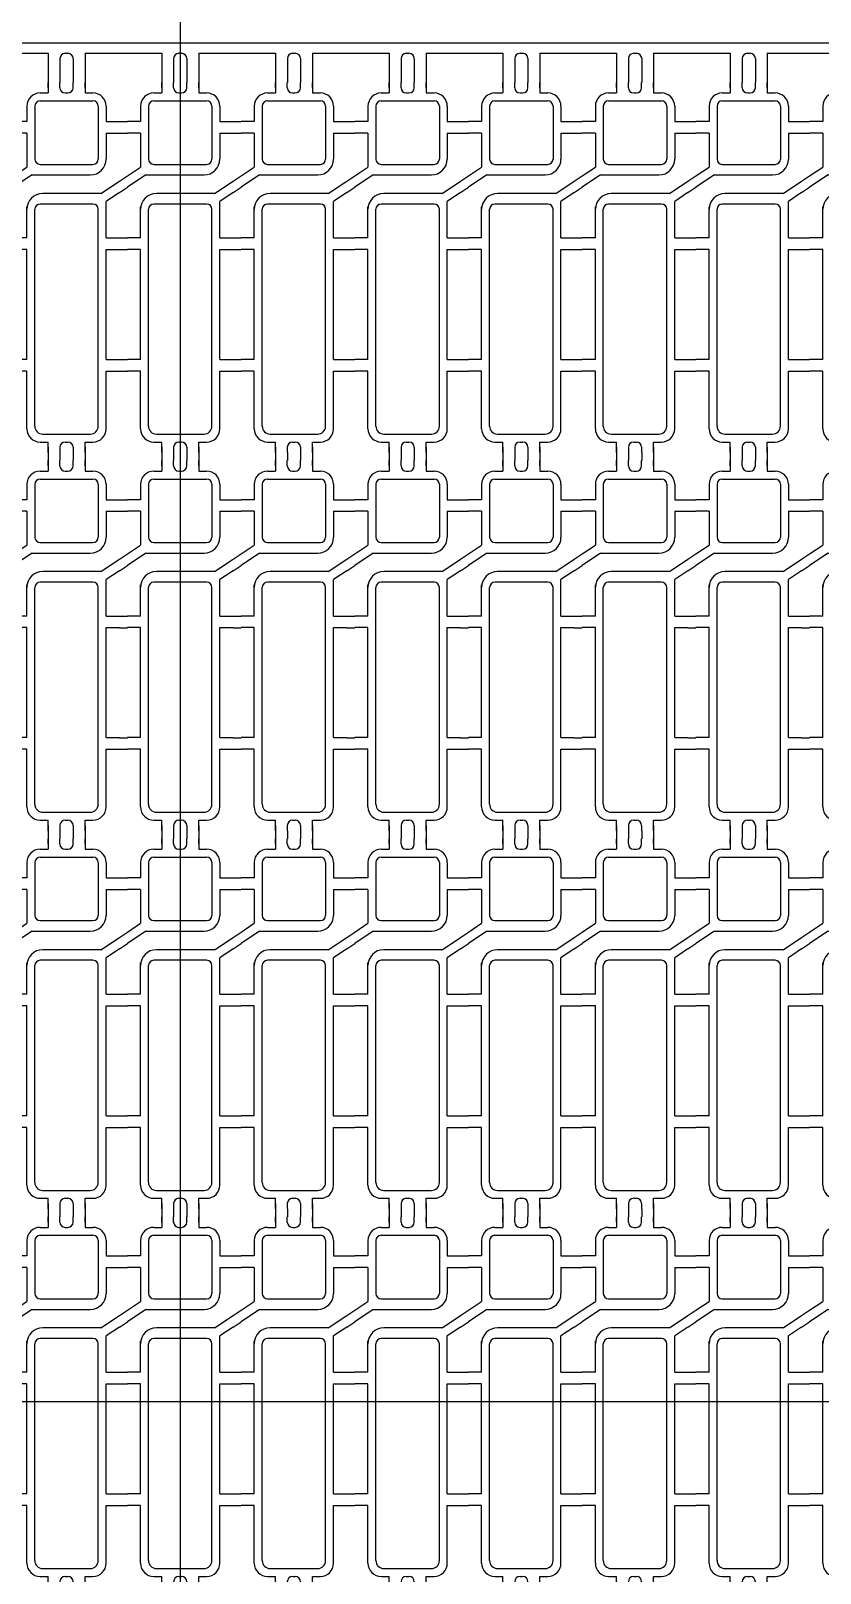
# Model space of a CAD drawing. Header units: millimetres. Extents: x -992 to 1678, y 98 to 1000.
# Drawn here: x -813.62 to -798.7, y 883.88 to 913.04 of the extents above; entities that cross this region are included whole.
import ezdxf

# ---------------------------------------------------------------- set-up
doc = ezdxf.new("R2010")
doc.units = ezdxf.units.MM
doc.linetypes.add('CENTER', pattern=[10.16, 6.35, -1.27, 1.27, -1.27])
doc.linetypes.add('HIDDEN', pattern=[1.905, 1.27, -0.635])
for name, color, linetype in [('1', 3, 'Continuous'), ('b etching', 1, 'Continuous'), ('CEN', 8, 'CENTER'), ('HID', 1, 'HIDDEN')]:
    doc.layers.add(name, color=color, linetype=linetype)

# ---------------------------------------------------------------- blocks, each defined once
blk = doc.blocks.new('e1')
at = {"layer": '1', "linetype": 'ByBlock'}
for p, q in [((-947.208, 906.381), (-947.058, 906.381)), ((-946.833, 906.481), (-946.833, 906.581)), ((-946.733, 906.381), (-946.683, 906.381)), ((-946.583, 906.481), (-946.583, 906.581)), ((-947.708, 904.814), (-947.458, 904.981)), ((-947.358, 904.831), (-947.708, 904.597)), ((-946.058, 904.481), (-945.708, 904.714)), ((-945.708, 904.497), (-945.958, 904.331)), ((-947.208, 899.781), (-947.058, 899.781)), ((-946.833, 899.681), (-946.833, 899.581)), ((-946.733, 899.781), (-946.683, 899.781)), ((-946.583, 899.681), (-946.583, 899.581))]:
    blk.add_line(p, q, dxfattribs=at)
at = {"layer": '1'}
for p, q in [((-947.058, 906.581), (-947.058, 906.481)), ((-947.058, 906.481), (-947.058, 906.581)), ((-947.058, 906.581), (-947.058, 906.381)), ((-946.358, 906.581), (-946.358, 906.481)), ((-946.358, 906.481), (-946.358, 906.581)), ((-946.358, 906.581), (-946.358, 906.381)), ((-946.358, 906.381), (-946.208, 906.381)), ((-947.458, 906.131), (-947.458, 905.841)), ((-945.958, 906.131), (-945.958, 905.841)), ((-947.458, 905.841), (-947.708, 905.841)), ((-945.958, 905.841), (-945.708, 905.841)), ((-947.458, 905.621), (-947.708, 905.621)), ((-947.458, 905.621), (-947.458, 904.981)), ((-945.958, 905.621), (-945.958, 905.131)), ((-945.958, 905.621), (-945.708, 905.621)), ((-947.358, 904.831), (-946.258, 904.831)), ((-946.058, 904.481), (-947.158, 904.481)), ((-945.958, 903.641), (-945.958, 904.331)), ((-947.458, 903.641), (-947.458, 904.231)), ((-947.458, 903.641), (-947.708, 903.641)), ((-945.958, 903.641), (-945.708, 903.641)), ((-947.458, 903.421), (-947.708, 903.421)), ((-947.458, 901.341), (-947.458, 903.421)), ((-945.958, 901.341), (-945.958, 903.421)), ((-945.958, 903.421), (-945.708, 903.421)), ((-947.458, 901.341), (-947.708, 901.341)), ((-945.958, 901.341), (-945.708, 901.341)), ((-947.458, 901.121), (-947.708, 901.121)), ((-947.458, 900.031), (-947.458, 901.121)), ((-945.958, 900.031), (-945.958, 901.121)), ((-945.958, 901.121), (-945.708, 901.121)), ((-947.058, 899.581), (-947.058, 899.781)), ((-947.058, 899.581), (-947.058, 899.681)), ((-947.058, 899.681), (-947.058, 899.581)), ((-946.358, 899.781), (-946.208, 899.781)), ((-946.358, 899.581), (-946.358, 899.781)), ((-946.358, 899.581), (-946.358, 899.681)), ((-946.358, 899.681), (-946.358, 899.581))]:
    blk.add_line(p, q, dxfattribs=at)
for centre, radius, start, end in [((-947.208, 906.131), 0.25, 90, 180), ((-946.208, 906.131), 0.25, 0, 90), ((-946.258, 905.131), 0.3, 270, 0), ((-947.158, 904.181), 0.3, 90, 180), ((-947.208, 900.031), 0.25, 180, 270), ((-946.208, 900.031), 0.25, 270, 0)]:
    blk.add_arc(centre, radius, start, end, dxfattribs=at)
at = {"layer": '1', "linetype": 'ByBlock'}
for centre, start, end in [((-946.733, 906.481), 180, 270), ((-946.683, 906.481), 270, 0), ((-946.733, 899.681), 90, 180), ((-946.683, 899.681), 0, 90)]:
    blk.add_arc(centre, 0.1, start, end, dxfattribs=at)
blk = doc.blocks.new('e2')
at = {"layer": 'b etching', "linetype": 'ByBlock'}
for p, q in [((-947.308, 906.131), (-947.308, 905.131)), ((-947.208, 906.231), (-946.208, 906.231)), ((-946.108, 906.131), (-946.108, 905.131)), ((-947.208, 905.031), (-946.208, 905.031)), ((-947.308, 900.081), (-947.308, 904.181)), ((-946.208, 904.281), (-947.208, 904.281)), ((-946.108, 900.081), (-946.108, 904.181)), ((-947.158, 899.931), (-946.258, 899.931))]:
    blk.add_line(p, q, dxfattribs=at)
for centre, radius, start, end in [((-947.208, 906.131), 0.1, 90, 180), ((-946.208, 906.131), 0.1, 360, 90), ((-947.208, 905.131), 0.1, 180, 270), ((-946.208, 905.131), 0.1, 270, 360), ((-947.208, 904.181), 0.1, 90, 180), ((-946.208, 904.181), 0.1, 0, 90), ((-947.158, 900.081), 0.15, 180, 270), ((-946.258, 900.081), 0.15, 270, 0)]:
    blk.add_arc(centre, radius, start, end, dxfattribs=at)

msp = doc.modelspace()

# ---------------------------------------------------------------- linework, layer by layer
at = {"layer": '1', "linetype": 'ByBlock'}
for p, q in [((-814.7486804, 912.61640189), (-813.2986804, 912.61640189)), ((-813.2986804, 912.61640189), (-813.2986804, 912.06640189)), ((-813.0736804, 912.51640189), (-813.0736804, 912.06640189)), ((-812.9736804, 912.61640189), (-812.9236804, 912.61640189)), ((-812.8236804, 912.51640189), (-812.8236804, 912.06640189)), ((-812.5986804, 912.61640189), (-811.1486804, 912.61640189)), ((-812.5986804, 912.61640189), (-812.5986804, 912.06640189)), ((-811.1486804, 912.61640189), (-811.1486804, 912.06640189)), ((-810.9236804, 912.51640189), (-810.9236804, 912.06640189)), ((-810.8236804, 912.61640189), (-810.7736804, 912.61640189)), ((-810.6736804, 912.51640189), (-810.6736804, 912.06640189)), ((-810.4486804, 912.61640189), (-808.9986804, 912.61640189)), ((-810.4486804, 912.61640189), (-810.4486804, 912.06640189)), ((-808.9986804, 912.61640189), (-808.9986804, 912.06640189)), ((-808.7736804, 912.51640189), (-808.7736804, 912.06640189)), ((-808.6736804, 912.61640189), (-808.6236804, 912.61640189)), ((-808.5236804, 912.51640189), (-808.5236804, 912.06640189)), ((-808.2986804, 912.61640189), (-806.8486804, 912.61640189)), ((-808.2986804, 912.61640189), (-808.2986804, 912.06640189)), ((-806.8486804, 912.61640189), (-806.8486804, 912.06640189)), ((-806.6236804, 912.51640189), (-806.6236804, 912.06640189)), ((-806.5236804, 912.61640189), (-806.4736804, 912.61640189)), ((-806.3736804, 912.51640189), (-806.3736804, 912.06640189)), ((-806.1486804, 912.61640189), (-804.6986804, 912.61640189)), ((-806.1486804, 912.61640189), (-806.1486804, 912.06640189)), ((-804.6986804, 912.61640189), (-804.6986804, 912.06640189)), ((-804.4736804, 912.51640189), (-804.4736804, 912.06640189)), ((-804.3736804, 912.61640189), (-804.3236804, 912.61640189)), ((-804.2236804, 912.51640189), (-804.2236804, 912.06640189)), ((-803.9986804, 912.61640189), (-802.5486804, 912.61640189)), ((-803.9986804, 912.61640189), (-803.9986804, 912.06640189)), ((-802.5486804, 912.61640189), (-802.5486804, 912.06640189)), ((-802.3236804, 912.51640189), (-802.3236804, 912.06640189)), ((-802.2236804, 912.61640189), (-802.1736804, 912.61640189)), ((-802.0736804, 912.51640189), (-802.0736804, 912.06640189)), ((-801.8486804, 912.61640189), (-800.3986804, 912.61640189)), ((-801.8486804, 912.61640189), (-801.8486804, 912.06640189)), ((-800.3986804, 912.61640189), (-800.3986804, 912.06640189)), ((-800.1736804, 912.51640189), (-800.1736804, 912.06640189)), ((-800.0736804, 912.61640189), (-800.0236804, 912.61640189)), ((-799.9236804, 912.51640189), (-799.9236804, 912.06640189)), ((-799.6986804, 912.61640189), (-798.2486804, 912.61640189)), ((-799.6986804, 912.61640189), (-799.6986804, 912.06640189)), ((-811.9486804, 911.32640189), (-811.7986804, 911.32640189)), ((-811.9486804, 911.10640189), (-811.7986804, 911.10640189)), ((-809.7986804, 911.32640189), (-809.6486804, 911.32640189)), ((-809.7986804, 911.10640189), (-809.6486804, 911.10640189)), ((-807.6486804, 911.32640189), (-807.4986804, 911.32640189)), ((-807.6486804, 911.10640189), (-807.4986804, 911.10640189)), ((-805.4986804, 911.32640189), (-805.3486804, 911.32640189)), ((-805.4986804, 911.10640189), (-805.3486804, 911.10640189)), ((-803.3486804, 911.32640189), (-803.1986804, 911.32640189)), ((-803.3486804, 911.10640189), (-803.1986804, 911.10640189)), ((-801.1986804, 911.32640189), (-801.0486804, 911.32640189)), ((-801.1986804, 911.10640189), (-801.0486804, 911.10640189)), ((-799.0486804, 911.32640189), (-798.8986804, 911.32640189)), ((-799.0486804, 911.10640189), (-798.8986804, 911.10640189)), ((-811.9486804, 910.19973522), (-811.7986804, 910.29973522)), ((-809.7986804, 910.19973522), (-809.6486804, 910.29973522)), ((-807.6486804, 910.19973522), (-807.4986804, 910.29973522)), ((-805.4986804, 910.19973522), (-805.3486804, 910.29973522)), ((-803.3486804, 910.19973522), (-803.1986804, 910.29973522)), ((-801.1986804, 910.19973522), (-801.0486804, 910.29973522)), ((-799.0486804, 910.19973522), (-798.8986804, 910.29973522)), ((-811.9486804, 909.98306855), (-811.7986804, 910.08306855)), ((-809.7986804, 909.98306855), (-809.6486804, 910.08306855)), ((-807.6486804, 909.98306855), (-807.4986804, 910.08306855)), ((-805.4986804, 909.98306855), (-805.3486804, 910.08306855)), ((-803.3486804, 909.98306855), (-803.1986804, 910.08306855)), ((-801.1986804, 909.98306855), (-801.0486804, 910.08306855)), ((-799.0486804, 909.98306855), (-798.8986804, 910.08306855)), ((-811.9486804, 909.12640189), (-811.7986804, 909.12640189)), ((-809.7986804, 909.12640189), (-809.6486804, 909.12640189)), ((-807.6486804, 909.12640189), (-807.4986804, 909.12640189)), ((-805.4986804, 909.12640189), (-805.3486804, 909.12640189)), ((-803.3486804, 909.12640189), (-803.1986804, 909.12640189)), ((-801.1986804, 909.12640189), (-801.0486804, 909.12640189)), ((-799.0486804, 909.12640189), (-798.8986804, 909.12640189)), ((-811.9486804, 908.90640189), (-811.7986804, 908.90640189)), ((-809.7986804, 908.90640189), (-809.6486804, 908.90640189)), ((-807.6486804, 908.90640189), (-807.4986804, 908.90640189)), ((-805.4986804, 908.90640189), (-805.3486804, 908.90640189)), ((-803.3486804, 908.90640189), (-803.1986804, 908.90640189)), ((-801.1986804, 908.90640189), (-801.0486804, 908.90640189)), ((-799.0486804, 908.90640189), (-798.8986804, 908.90640189)), ((-811.9486804, 906.82640189), (-811.7986804, 906.82640189)), ((-809.7986804, 906.82640189), (-809.6486804, 906.82640189)), ((-807.6486804, 906.82640189), (-807.4986804, 906.82640189)), ((-805.4986804, 906.82640189), (-805.3486804, 906.82640189)), ((-803.3486804, 906.82640189), (-803.1986804, 906.82640189)), ((-801.1986804, 906.82640189), (-801.0486804, 906.82640189)), ((-799.0486804, 906.82640189), (-798.8986804, 906.82640189)), ((-811.9486804, 906.60640189), (-811.7986804, 906.60640189)), ((-809.7986804, 906.60640189), (-809.6486804, 906.60640189)), ((-807.6486804, 906.60640189), (-807.4986804, 906.60640189)), ((-805.4986804, 906.60640189), (-805.3486804, 906.60640189)), ((-803.3486804, 906.60640189), (-803.1986804, 906.60640189)), ((-801.1986804, 906.60640189), (-801.0486804, 906.60640189)), ((-799.0486804, 906.60640189), (-798.8986804, 906.60640189)), ((-813.2986804, 905.06640189), (-813.2986804, 904.91640189)), ((-813.0736804, 905.06640189), (-813.0736804, 904.91640189)), ((-812.8236804, 905.06640189), (-812.8236804, 904.91640189)), ((-812.5986804, 905.06640189), (-812.5986804, 904.91640189)), ((-811.1486804, 905.06640189), (-811.1486804, 904.91640189)), ((-810.9236804, 905.06640189), (-810.9236804, 904.91640189)), ((-810.6736804, 905.06640189), (-810.6736804, 904.91640189)), ((-810.4486804, 905.06640189), (-810.4486804, 904.91640189)), ((-808.9986804, 905.06640189), (-808.9986804, 904.91640189)), ((-808.7736804, 905.06640189), (-808.7736804, 904.91640189)), ((-808.5236804, 905.06640189), (-808.5236804, 904.91640189)), ((-808.2986804, 905.06640189), (-808.2986804, 904.91640189)), ((-806.8486804, 905.06640189), (-806.8486804, 904.91640189)), ((-806.6236804, 905.06640189), (-806.6236804, 904.91640189)), ((-806.3736804, 905.06640189), (-806.3736804, 904.91640189)), ((-806.1486804, 905.06640189), (-806.1486804, 904.91640189)), ((-804.6986804, 905.06640189), (-804.6986804, 904.91640189)), ((-804.4736804, 905.06640189), (-804.4736804, 904.91640189)), ((-804.2236804, 905.06640189), (-804.2236804, 904.91640189)), ((-803.9986804, 905.06640189), (-803.9986804, 904.91640189)), ((-802.5486804, 905.06640189), (-802.5486804, 904.91640189)), ((-802.3236804, 905.06640189), (-802.3236804, 904.91640189)), ((-802.0736804, 905.06640189), (-802.0736804, 904.91640189)), ((-801.8486804, 905.06640189), (-801.8486804, 904.91640189)), ((-800.3986804, 905.06640189), (-800.3986804, 904.91640189)), ((-800.1736804, 905.06640189), (-800.1736804, 904.91640189)), ((-799.9236804, 905.06640189), (-799.9236804, 904.91640189)), ((-799.6986804, 905.06640189), (-799.6986804, 904.91640189)), ((-811.9486804, 904.17640189), (-811.7986804, 904.17640189)), ((-809.7986804, 904.17640189), (-809.6486804, 904.17640189)), ((-807.6486804, 904.17640189), (-807.4986804, 904.17640189)), ((-805.4986804, 904.17640189), (-805.3486804, 904.17640189)), ((-803.3486804, 904.17640189), (-803.1986804, 904.17640189)), ((-801.1986804, 904.17640189), (-801.0486804, 904.17640189)), ((-799.0486804, 904.17640189), (-798.8986804, 904.17640189)), ((-811.9486804, 903.95640189), (-811.7986804, 903.95640189)), ((-809.7986804, 903.95640189), (-809.6486804, 903.95640189)), ((-807.6486804, 903.95640189), (-807.4986804, 903.95640189)), ((-805.4986804, 903.95640189), (-805.3486804, 903.95640189)), ((-803.3486804, 903.95640189), (-803.1986804, 903.95640189)), ((-801.1986804, 903.95640189), (-801.0486804, 903.95640189)), ((-799.0486804, 903.95640189), (-798.8986804, 903.95640189)), ((-811.9486804, 903.04973522), (-811.7986804, 903.14973522)), ((-811.9486804, 902.83306855), (-811.7986804, 902.93306855)), ((-809.7986804, 903.04973522), (-809.6486804, 903.14973522)), ((-809.7986804, 902.83306855), (-809.6486804, 902.93306855)), ((-807.6486804, 903.04973522), (-807.4986804, 903.14973522)), ((-807.6486804, 902.83306855), (-807.4986804, 902.93306855)), ((-805.4986804, 903.04973522), (-805.3486804, 903.14973522)), ((-805.4986804, 902.83306855), (-805.3486804, 902.93306855)), ((-803.3486804, 903.04973522), (-803.1986804, 903.14973522)), ((-803.3486804, 902.83306855), (-803.1986804, 902.93306855)), ((-801.1986804, 903.04973522), (-801.0486804, 903.14973522)), ((-801.1986804, 902.83306855), (-801.0486804, 902.93306855)), ((-799.0486804, 903.04973522), (-798.8986804, 903.14973522)), ((-799.0486804, 902.83306855), (-798.8986804, 902.93306855)), ((-811.9486804, 901.97640189), (-811.7986804, 901.97640189)), ((-811.9486804, 901.75640189), (-811.7986804, 901.75640189)), ((-809.7986804, 901.97640189), (-809.6486804, 901.97640189)), ((-809.7986804, 901.75640189), (-809.6486804, 901.75640189)), ((-807.6486804, 901.97640189), (-807.4986804, 901.97640189)), ((-807.6486804, 901.75640189), (-807.4986804, 901.75640189)), ((-805.4986804, 901.97640189), (-805.3486804, 901.97640189)), ((-805.4986804, 901.75640189), (-805.3486804, 901.75640189)), ((-803.3486804, 901.97640189), (-803.1986804, 901.97640189)), ((-803.3486804, 901.75640189), (-803.1986804, 901.75640189)), ((-801.1986804, 901.97640189), (-801.0486804, 901.97640189)), ((-801.1986804, 901.75640189), (-801.0486804, 901.75640189)), ((-799.0486804, 901.97640189), (-798.8986804, 901.97640189)), ((-799.0486804, 901.75640189), (-798.8986804, 901.75640189)), ((-811.9486804, 899.67640189), (-811.7986804, 899.67640189)), ((-809.7986804, 899.67640189), (-809.6486804, 899.67640189)), ((-807.6486804, 899.67640189), (-807.4986804, 899.67640189)), ((-805.4986804, 899.67640189), (-805.3486804, 899.67640189)), ((-803.3486804, 899.67640189), (-803.1986804, 899.67640189)), ((-801.1986804, 899.67640189), (-801.0486804, 899.67640189)), ((-799.0486804, 899.67640189), (-798.8986804, 899.67640189)), ((-811.9486804, 899.45640189), (-811.7986804, 899.45640189)), ((-809.7986804, 899.45640189), (-809.6486804, 899.45640189)), ((-807.6486804, 899.45640189), (-807.4986804, 899.45640189)), ((-805.4986804, 899.45640189), (-805.3486804, 899.45640189)), ((-803.3486804, 899.45640189), (-803.1986804, 899.45640189)), ((-801.1986804, 899.45640189), (-801.0486804, 899.45640189)), ((-799.0486804, 899.45640189), (-798.8986804, 899.45640189)), ((-813.2986804, 897.91640189), (-813.2986804, 897.76640189)), ((-813.0736804, 897.91640189), (-813.0736804, 897.76640189)), ((-812.8236804, 897.91640189), (-812.8236804, 897.76640189)), ((-812.5986804, 897.91640189), (-812.5986804, 897.76640189)), ((-811.1486804, 897.91640189), (-811.1486804, 897.76640189)), ((-810.9236804, 897.91640189), (-810.9236804, 897.76640189)), ((-810.6736804, 897.91640189), (-810.6736804, 897.76640189)), ((-810.4486804, 897.91640189), (-810.4486804, 897.76640189)), ((-808.9986804, 897.91640189), (-808.9986804, 897.76640189)), ((-808.7736804, 897.91640189), (-808.7736804, 897.76640189)), ((-808.5236804, 897.91640189), (-808.5236804, 897.76640189)), ((-808.2986804, 897.91640189), (-808.2986804, 897.76640189)), ((-806.8486804, 897.91640189), (-806.8486804, 897.76640189)), ((-806.6236804, 897.91640189), (-806.6236804, 897.76640189)), ((-806.3736804, 897.91640189), (-806.3736804, 897.76640189)), ((-806.1486804, 897.91640189), (-806.1486804, 897.76640189)), ((-804.6986804, 897.91640189), (-804.6986804, 897.76640189)), ((-804.4736804, 897.91640189), (-804.4736804, 897.76640189)), ((-804.2236804, 897.91640189), (-804.2236804, 897.76640189)), ((-803.9986804, 897.91640189), (-803.9986804, 897.76640189)), ((-802.5486804, 897.91640189), (-802.5486804, 897.76640189)), ((-802.3236804, 897.91640189), (-802.3236804, 897.76640189)), ((-802.0736804, 897.91640189), (-802.0736804, 897.76640189)), ((-801.8486804, 897.91640189), (-801.8486804, 897.76640189)), ((-800.3986804, 897.91640189), (-800.3986804, 897.76640189)), ((-800.1736804, 897.91640189), (-800.1736804, 897.76640189)), ((-799.9236804, 897.91640189), (-799.9236804, 897.76640189)), ((-799.6986804, 897.91640189), (-799.6986804, 897.76640189)), ((-811.9486804, 897.02640189), (-811.7986804, 897.02640189)), ((-811.9486804, 896.80640189), (-811.7986804, 896.80640189)), ((-809.7986804, 897.02640189), (-809.6486804, 897.02640189)), ((-809.7986804, 896.80640189), (-809.6486804, 896.80640189)), ((-807.6486804, 897.02640189), (-807.4986804, 897.02640189)), ((-807.6486804, 896.80640189), (-807.4986804, 896.80640189)), ((-805.4986804, 897.02640189), (-805.3486804, 897.02640189)), ((-805.4986804, 896.80640189), (-805.3486804, 896.80640189)), ((-803.3486804, 897.02640189), (-803.1986804, 897.02640189)), ((-803.3486804, 896.80640189), (-803.1986804, 896.80640189)), ((-801.1986804, 897.02640189), (-801.0486804, 897.02640189)), ((-801.1986804, 896.80640189), (-801.0486804, 896.80640189)), ((-799.0486804, 897.02640189), (-798.8986804, 897.02640189)), ((-799.0486804, 896.80640189), (-798.8986804, 896.80640189)), ((-811.9486804, 895.89973522), (-811.7986804, 895.99973522)), ((-809.7986804, 895.89973522), (-809.6486804, 895.99973522)), ((-807.6486804, 895.89973522), (-807.4986804, 895.99973522)), ((-805.4986804, 895.89973522), (-805.3486804, 895.99973522)), ((-803.3486804, 895.89973522), (-803.1986804, 895.99973522)), ((-801.1986804, 895.89973522), (-801.0486804, 895.99973522)), ((-799.0486804, 895.89973522), (-798.8986804, 895.99973522)), ((-811.9486804, 895.68306855), (-811.7986804, 895.78306855)), ((-809.7986804, 895.68306855), (-809.6486804, 895.78306855)), ((-807.6486804, 895.68306855), (-807.4986804, 895.78306855)), ((-805.4986804, 895.68306855), (-805.3486804, 895.78306855)), ((-803.3486804, 895.68306855), (-803.1986804, 895.78306855)), ((-801.1986804, 895.68306855), (-801.0486804, 895.78306855)), ((-799.0486804, 895.68306855), (-798.8986804, 895.78306855)), ((-811.9486804, 894.82640189), (-811.7986804, 894.82640189)), ((-809.7986804, 894.82640189), (-809.6486804, 894.82640189)), ((-807.6486804, 894.82640189), (-807.4986804, 894.82640189)), ((-805.4986804, 894.82640189), (-805.3486804, 894.82640189)), ((-803.3486804, 894.82640189), (-803.1986804, 894.82640189)), ((-801.1986804, 894.82640189), (-801.0486804, 894.82640189)), ((-799.0486804, 894.82640189), (-798.8986804, 894.82640189)), ((-811.9486804, 894.60640189), (-811.7986804, 894.60640189)), ((-809.7986804, 894.60640189), (-809.6486804, 894.60640189)), ((-807.6486804, 894.60640189), (-807.4986804, 894.60640189)), ((-805.4986804, 894.60640189), (-805.3486804, 894.60640189)), ((-803.3486804, 894.60640189), (-803.1986804, 894.60640189)), ((-801.1986804, 894.60640189), (-801.0486804, 894.60640189)), ((-799.0486804, 894.60640189), (-798.8986804, 894.60640189)), ((-811.9486804, 892.52640189), (-811.7986804, 892.52640189)), ((-809.7986804, 892.52640189), (-809.6486804, 892.52640189)), ((-807.6486804, 892.52640189), (-807.4986804, 892.52640189)), ((-805.4986804, 892.52640189), (-805.3486804, 892.52640189)), ((-803.3486804, 892.52640189), (-803.1986804, 892.52640189)), ((-801.1986804, 892.52640189), (-801.0486804, 892.52640189)), ((-799.0486804, 892.52640189), (-798.8986804, 892.52640189)), ((-811.9486804, 892.30640189), (-811.7986804, 892.30640189)), ((-809.7986804, 892.30640189), (-809.6486804, 892.30640189)), ((-807.6486804, 892.30640189), (-807.4986804, 892.30640189)), ((-805.4986804, 892.30640189), (-805.3486804, 892.30640189)), ((-803.3486804, 892.30640189), (-803.1986804, 892.30640189)), ((-801.1986804, 892.30640189), (-801.0486804, 892.30640189)), ((-799.0486804, 892.30640189), (-798.8986804, 892.30640189)), ((-813.2986804, 890.76640189), (-813.2986804, 890.61640189)), ((-813.0736804, 890.76640189), (-813.0736804, 890.61640189)), ((-812.8236804, 890.76640189), (-812.8236804, 890.61640189)), ((-812.5986804, 890.76640189), (-812.5986804, 890.61640189)), ((-811.1486804, 890.76640189), (-811.1486804, 890.61640189)), ((-810.9236804, 890.76640189), (-810.9236804, 890.61640189)), ((-810.6736804, 890.76640189), (-810.6736804, 890.61640189)), ((-810.4486804, 890.76640189), (-810.4486804, 890.61640189)), ((-808.9986804, 890.76640189), (-808.9986804, 890.61640189)), ((-808.7736804, 890.76640189), (-808.7736804, 890.61640189)), ((-808.5236804, 890.76640189), (-808.5236804, 890.61640189)), ((-808.2986804, 890.76640189), (-808.2986804, 890.61640189)), ((-806.8486804, 890.76640189), (-806.8486804, 890.61640189)), ((-806.6236804, 890.76640189), (-806.6236804, 890.61640189)), ((-806.3736804, 890.76640189), (-806.3736804, 890.61640189)), ((-806.1486804, 890.76640189), (-806.1486804, 890.61640189)), ((-804.6986804, 890.76640189), (-804.6986804, 890.61640189)), ((-804.4736804, 890.76640189), (-804.4736804, 890.61640189)), ((-804.2236804, 890.76640189), (-804.2236804, 890.61640189)), ((-803.9986804, 890.76640189), (-803.9986804, 890.61640189)), ((-802.5486804, 890.76640189), (-802.5486804, 890.61640189)), ((-802.3236804, 890.76640189), (-802.3236804, 890.61640189)), ((-802.0736804, 890.76640189), (-802.0736804, 890.61640189)), ((-801.8486804, 890.76640189), (-801.8486804, 890.61640189)), ((-800.3986804, 890.76640189), (-800.3986804, 890.61640189)), ((-800.1736804, 890.76640189), (-800.1736804, 890.61640189)), ((-799.9236804, 890.76640189), (-799.9236804, 890.61640189)), ((-799.6986804, 890.76640189), (-799.6986804, 890.61640189)), ((-811.9486804, 889.87640189), (-811.7986804, 889.87640189)), ((-809.7986804, 889.87640189), (-809.6486804, 889.87640189)), ((-807.6486804, 889.87640189), (-807.4986804, 889.87640189)), ((-805.4986804, 889.87640189), (-805.3486804, 889.87640189)), ((-803.3486804, 889.87640189), (-803.1986804, 889.87640189)), ((-801.1986804, 889.87640189), (-801.0486804, 889.87640189)), ((-799.0486804, 889.87640189), (-798.8986804, 889.87640189)), ((-811.9486804, 889.65640189), (-811.7986804, 889.65640189)), ((-809.7986804, 889.65640189), (-809.6486804, 889.65640189)), ((-807.6486804, 889.65640189), (-807.4986804, 889.65640189)), ((-805.4986804, 889.65640189), (-805.3486804, 889.65640189)), ((-803.3486804, 889.65640189), (-803.1986804, 889.65640189)), ((-801.1986804, 889.65640189), (-801.0486804, 889.65640189)), ((-799.0486804, 889.65640189), (-798.8986804, 889.65640189)), ((-811.9486804, 888.74973522), (-811.7986804, 888.84973522)), ((-811.9486804, 888.53306855), (-811.7986804, 888.63306855)), ((-809.7986804, 888.74973522), (-809.6486804, 888.84973522)), ((-809.7986804, 888.53306855), (-809.6486804, 888.63306855)), ((-807.6486804, 888.74973522), (-807.4986804, 888.84973522)), ((-807.6486804, 888.53306855), (-807.4986804, 888.63306855)), ((-805.4986804, 888.74973522), (-805.3486804, 888.84973522)), ((-805.4986804, 888.53306855), (-805.3486804, 888.63306855)), ((-803.3486804, 888.74973522), (-803.1986804, 888.84973522)), ((-803.3486804, 888.53306855), (-803.1986804, 888.63306855)), ((-801.1986804, 888.74973522), (-801.0486804, 888.84973522)), ((-801.1986804, 888.53306855), (-801.0486804, 888.63306855)), ((-799.0486804, 888.74973522), (-798.8986804, 888.84973522)), ((-799.0486804, 888.53306855), (-798.8986804, 888.63306855)), ((-811.9486804, 887.67640189), (-811.7986804, 887.67640189)), ((-811.9486804, 887.45640189), (-811.7986804, 887.45640189)), ((-809.7986804, 887.67640189), (-809.6486804, 887.67640189)), ((-809.7986804, 887.45640189), (-809.6486804, 887.45640189)), ((-807.6486804, 887.67640189), (-807.4986804, 887.67640189)), ((-807.6486804, 887.45640189), (-807.4986804, 887.45640189)), ((-805.4986804, 887.67640189), (-805.3486804, 887.67640189)), ((-805.4986804, 887.45640189), (-805.3486804, 887.45640189)), ((-803.3486804, 887.67640189), (-803.1986804, 887.67640189)), ((-803.3486804, 887.45640189), (-803.1986804, 887.45640189)), ((-801.1986804, 887.67640189), (-801.0486804, 887.67640189)), ((-801.1986804, 887.45640189), (-801.0486804, 887.45640189)), ((-799.0486804, 887.67640189), (-798.8986804, 887.67640189)), ((-799.0486804, 887.45640189), (-798.8986804, 887.45640189)), ((-811.9486804, 885.37640189), (-811.7986804, 885.37640189)), ((-809.7986804, 885.37640189), (-809.6486804, 885.37640189)), ((-807.6486804, 885.37640189), (-807.4986804, 885.37640189)), ((-805.4986804, 885.37640189), (-805.3486804, 885.37640189)), ((-803.3486804, 885.37640189), (-803.1986804, 885.37640189)), ((-801.1986804, 885.37640189), (-801.0486804, 885.37640189)), ((-799.0486804, 885.37640189), (-798.8986804, 885.37640189)), ((-811.9486804, 885.15640189), (-811.7986804, 885.15640189)), ((-809.7986804, 885.15640189), (-809.6486804, 885.15640189)), ((-807.6486804, 885.15640189), (-807.4986804, 885.15640189)), ((-805.4986804, 885.15640189), (-805.3486804, 885.15640189)), ((-803.3486804, 885.15640189), (-803.1986804, 885.15640189)), ((-801.1986804, 885.15640189), (-801.0486804, 885.15640189)), ((-799.0486804, 885.15640189), (-798.8986804, 885.15640189))]:
    msp.add_line(p, q, dxfattribs=at)
for centre, start, end in [((-812.9736804, 912.51640189), 90, 180), ((-812.9236804, 912.51640189), 0, 90), ((-810.8236804, 912.51640189), 90, 180), ((-810.7736804, 912.51640189), 0, 90), ((-808.6736804, 912.51640189), 90, 180), ((-808.6236804, 912.51640189), 0, 90), ((-806.5236804, 912.51640189), 90, 180), ((-806.4736804, 912.51640189), 0, 90), ((-804.3736804, 912.51640189), 90, 180), ((-804.3236804, 912.51640189), 0, 90), ((-802.2236804, 912.51640189), 90, 180), ((-802.1736804, 912.51640189), 0, 90), ((-800.0736804, 912.51640189), 90, 180), ((-800.0236804, 912.51640189), 0, 90)]:
    msp.add_arc(centre, 0.1, start, end, dxfattribs=at)
at = {"layer": 'CEN', "linetype": 'ByBlock'}
for p, q in [((-810.7986804, 920.61640189), (-810.7986804, 853.61640189)), ((-648.05900889, 887.11640189), (-914.20864364, 887.11640189))]:
    msp.add_line(p, q, dxfattribs=at)
at = {"layer": 'HID', "linetype": 'ByBlock'}
msp.add_line((-835.7486804, 912.81640189), (-785.8486804, 912.81640189), dxfattribs=at)

# ---------------------------------------------------------------- block references
at = {"linetype": 'ByBlock'}
for name, p in [('e1', (133.75886592, 5.48571429)), ('e1', (135.90886592, 5.48571429)), ('e1', (138.05886592, 5.48571429)), ('e1', (140.20886592, 5.48571429)), ('e1', (142.35886592, 5.48571429)), ('e1', (144.50886592, 5.48571429)), ('e1', (146.65886592, 5.48571429)), ('e1', (148.80886592, 5.48571429)), ('e2', (133.75886592, 5.48571429)), ('e2', (135.90886592, 5.48571429)), ('e2', (138.05886592, 5.48571429)), ('e2', (140.20886592, 5.48571429)), ('e2', (142.35886592, 5.48571429)), ('e2', (144.50886592, 5.48571429)), ('e2', (146.65886592, 5.48571429)), ('e1', (133.75886592, -1.66428571)), ('e1', (135.90886592, -1.66428571)), ('e1', (138.05886592, -1.66428571)), ('e1', (140.20886592, -1.66428571)), ('e1', (142.35886592, -1.66428571)), ('e1', (144.50886592, -1.66428571)), ('e1', (146.65886592, -1.66428571)), ('e1', (148.80886592, -1.66428571)), ('e2', (133.75886592, -1.66428571)), ('e2', (135.90886592, -1.66428571)), ('e2', (138.05886592, -1.66428571)), ('e2', (140.20886592, -1.66428571)), ('e2', (142.35886592, -1.66428571)), ('e2', (144.50886592, -1.66428571)), ('e2', (146.65886592, -1.66428571)), ('e1', (133.75886592, -8.81428571)), ('e1', (135.90886592, -8.81428571)), ('e1', (138.05886592, -8.81428571)), ('e1', (140.20886592, -8.81428571)), ('e1', (142.35886592, -8.81428571)), ('e1', (144.50886592, -8.81428571)), ('e1', (146.65886592, -8.81428571)), ('e1', (148.80886592, -8.81428571)), ('e2', (133.75886592, -8.81428571)), ('e2', (135.90886592, -8.81428571)), ('e2', (138.05886592, -8.81428571)), ('e2', (140.20886592, -8.81428571)), ('e2', (142.35886592, -8.81428571)), ('e2', (144.50886592, -8.81428571)), ('e2', (146.65886592, -8.81428571)), ('e1', (133.75886592, -15.96428571)), ('e1', (135.90886592, -15.96428571)), ('e1', (138.05886592, -15.96428571)), ('e1', (140.20886592, -15.96428571)), ('e1', (142.35886592, -15.96428571)), ('e1', (144.50886592, -15.96428571)), ('e1', (146.65886592, -15.96428571)), ('e1', (148.80886592, -15.96428571)), ('e2', (133.75886592, -15.96428571)), ('e2', (135.90886592, -15.96428571)), ('e2', (138.05886592, -15.96428571)), ('e2', (140.20886592, -15.96428571)), ('e2', (142.35886592, -15.96428571)), ('e2', (144.50886592, -15.96428571)), ('e2', (146.65886592, -15.96428571))]:
    msp.add_blockref(name, p, dxfattribs=at)

doc.saveas('drawing.dxf')
